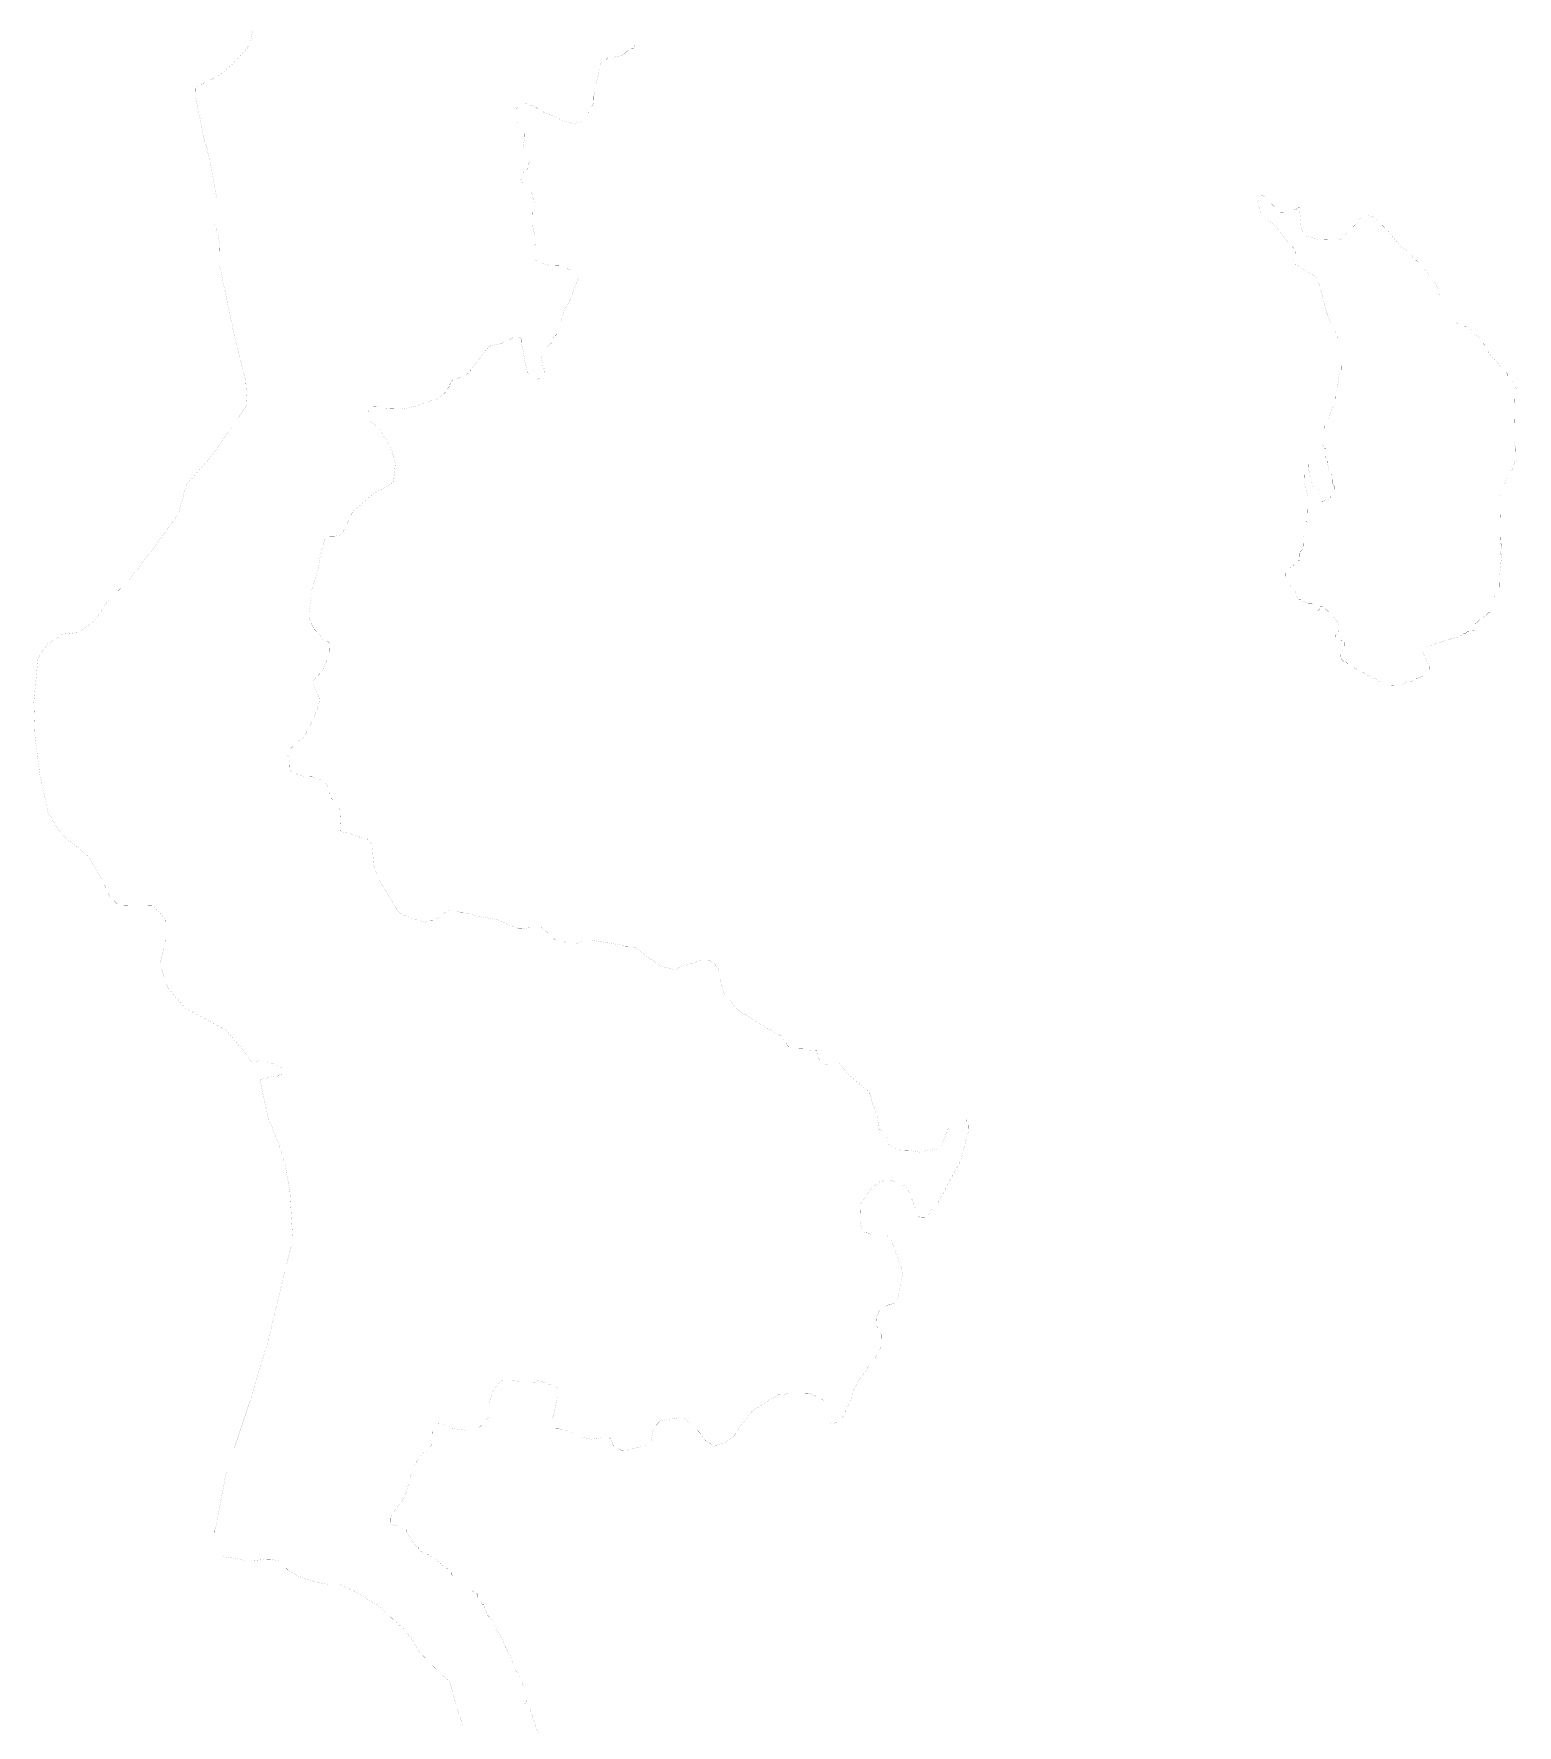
# Model space of a CAD drawing. Header units: metres. Extents: x 264643 to 276801, y 2090546 to 2143845.
# Drawn here: x 266269 to 269634, y 2124870 to 2128706 of the extents above; entities that cross this region are included whole.
import ezdxf

# ---------------------------------------------------------------- set-up
doc = ezdxf.new("R2010")
doc.units = ezdxf.units.M
doc.layers.add('HAZARDS LINE', color=1, linetype='Continuous')

msp = doc.modelspace()

# ---------------------------------------------------------------- linework, layer by layer
at = {"layer": 'HAZARDS LINE', "lineweight": 18, "const_width": 0.134}
for points in [[(267242.3, 2124869.9), (267227, 2124913.9), (267215.7, 2124957.9), (267211.9, 2124969.9), (267192.2, 2124986.1), (267172.6, 2125006.3), (267145.2, 2125034.6), (267114, 2125082.8), (267082.6, 2125111.2), (267066.9, 2125127.3), (267047.2, 2125143.6), (266999.9, 2125172.1), (266964.3, 2125188.6), (266936.4, 2125189), (266916.5, 2125193.3), (266884.8, 2125201.7), (266865, 2125209.9), (266845.3, 2125222.2), (266837.4, 2125230.3), (266833.6, 2125238.3), (266829.6, 2125238.3), (266825.7, 2125242.4), (266805.8, 2125246.7), (266797.9, 2125246.8), (266766, 2125243.3), (266746, 2125243.5), (266730.2, 2125247.8), (266698.4, 2125252.2), (266694.4, 2125252.3), (266678.7, 2125268.4), (266679.4, 2125312.2), (266687.9, 2125351.9), (266705.2, 2125443.3), (266759.3, 2125605.8), (266801.2, 2125744.5), (266835.1, 2125887.4), (266856.2, 2125970.7), (266849.8, 2126078.4), (266838.8, 2126142.2), (266823.6, 2126190.3), (266800.5, 2126246.4), (266789.3, 2126298.3), (266781.9, 2126334.2), (266797.9, 2126338), (266813.9, 2126341.7), (266817.9, 2126341.7), (266821.8, 2126341.6), (266825.9, 2126345.5), (266829.9, 2126345.5), (266830, 2126353.5), (266830, 2126357.4), (266830.1, 2126361.4), (266826.2, 2126365.5), (266822.2, 2126365.5), (266814.3, 2126369.6), (266798.4, 2126373.8), (266790.4, 2126373.9), (266782.5, 2126378), (266770.5, 2126374.2), (266762.6, 2126374.4), (266735.2, 2126410.6), (266703.9, 2126446.9), (266613, 2126496), (266573.9, 2126540.4), (266554.8, 2126596.4), (266567.5, 2126648), (266568.2, 2126695.8), (266540.8, 2126728.1), (266505, 2126728.6), (266461.2, 2126729.2), (266441.5, 2126749.4), (266422.2, 2126789.5), (266391.1, 2126841.8), (266332.1, 2126890.4), (266301, 2126938.7), (266282.3, 2127026.6), (266271.6, 2127110.3), (266268.8, 2127190), (266278.2, 2127289.5), (266298.6, 2127321), (266334.8, 2127344.4), (266370.7, 2127347.8), (266406.9, 2127375.2), (266439.4, 2127422.5), (266483.9, 2127465.7), (266565.1, 2127572), (266597.6, 2127619.3), (266614.5, 2127682.8), (266663.1, 2127737.8), (266715.9, 2127808.8), (266752.5, 2127864), (266749.3, 2127919.8), (266726.7, 2128007.7), (266689.5, 2128183.5), (266689.5, 2128187.5), (266690.2, 2128231.3), (266686.5, 2128251.3), (266682.7, 2128263.3), (266678.9, 2128275.3), (266679, 2128283.2), (266679.1, 2128287.2), (266679.2, 2128299.2), (266683.3, 2128303.1), (266683.4, 2128311), (266683.6, 2128323), (266683.7, 2128334.9), (266680, 2128350.9), (266672.7, 2128394.8), (266661.5, 2128446.8), (266653.9, 2128470.8), (266646.5, 2128510.7), (266635.3, 2128562.6), (266635.4, 2128570.6), (266635.5, 2128578.6), (266635.6, 2128582.6), (266639.6, 2128586.5), (266687.7, 2128609.7), (266728.1, 2128644.9), (266752.4, 2128672.4), (266756.5, 2128680.4), (266760.6, 2128688.3), (266764.9, 2128712.1)], [(267625, 2128711.5), (267624.9, 2128703.5), (267628.8, 2128699.5), (267628.7, 2128695.5), (267628.7, 2128691.5), (267632.7, 2128691.4), (267632.6, 2128687.5), (267632.5, 2128683.5), (267632.5, 2128679.5), (267628.5, 2128675.6), (267628.4, 2128671.6), (267624.4, 2128671.6), (267616.4, 2128667.8), (267612.4, 2128663.9), (267608.3, 2128659.9), (267600.3, 2128656.1), (267584.3, 2128652.3), (267580.3, 2128652.4), (267576.3, 2128652.4), (267572.4, 2128652.5), (267568.3, 2128648.6), (267560.2, 2128640.7), (267556.3, 2128640.8), (267552.2, 2128632.9), (267552.1, 2128624.9), (267543.6, 2128589.2), (267543.4, 2128577.2), (267539.2, 2128565.4), (267539, 2128549.4), (267530.8, 2128533.6), (267526.7, 2128525.7), (267522.7, 2128521.8), (267518.6, 2128513.9), (267510.5, 2128506), (267494.5, 2128502.3), (267490.5, 2128502.4), (267474.7, 2128506.6), (267427.2, 2128527.2), (267411.4, 2128535.4), (267407.5, 2128539.4), (267383.7, 2128547.7), (267379.7, 2128547.8), (267375.7, 2128547.8), (267371.7, 2128547.9), (267367.8, 2128548), (267367.7, 2128544), (267367.6, 2128540), (267363.6, 2128536.1), (267363.5, 2128528.1), (267363.4, 2128520.1), (267363.2, 2128508.2), (267367.1, 2128504.2), (267367.1, 2128500.2), (267371, 2128496.1), (267370.9, 2128492.2), (267374.9, 2128492.1), (267378.8, 2128488.1), (267382.8, 2128484), (267382.7, 2128480), (267382.6, 2128476.1), (267382.6, 2128472.1), (267378.2, 2128448.2), (267382.1, 2128440.2), (267386, 2128436.2), (267389.9, 2128428.2), (267393.8, 2128424.1), (267393.7, 2128416.2), (267389.6, 2128408.2), (267389.6, 2128404.3), (267389.5, 2128400.3), (267385.5, 2128396.4), (267381.4, 2128392.4), (267373.4, 2128388.6), (267373.3, 2128384.6), (267373.3, 2128380.6), (267373.2, 2128376.6), (267377.1, 2128368.6), (267384.9, 2128360.5), (267392.8, 2128352.4), (267396.7, 2128348.4), (267400.5, 2128336.4), (267404.3, 2128320.4), (267404.2, 2128316.4), (267404.1, 2128308.5), (267404, 2128304.5), (267400, 2128300.6), (267399.9, 2128292.6), (267399.8, 2128288.6), (267399.7, 2128284.6), (267399.6, 2128272.7), (267403.3, 2128256.7), (267407.1, 2128244.7), (267407, 2128236.7), (267406.9, 2128228.8), (267402.8, 2128220.9), (267402.7, 2128216.9), (267402.7, 2128212.9), (267402.6, 2128208.9), (267402.6, 2128204.9), (267402.5, 2128201), (267406.4, 2128196.9), (267406.4, 2128192.9), (267422.2, 2128184.7), (267438, 2128180.5), (267458, 2128180.2), (267465.9, 2128180.1), (267481.7, 2128171.9), (267493.6, 2128167.8), (267501.6, 2128167.7), (267505.5, 2128167.6), (267505.5, 2128163.6), (267505.4, 2128159.6), (267505.4, 2128155.7), (267501.2, 2128143.8), (267493, 2128124), (267484.7, 2128100.2), (267472.4, 2128080.5), (267468.2, 2128064.6), (267464, 2128052.7), (267463.8, 2128032.8), (267459.7, 2128024.9), (267455.7, 2128025), (267451.6, 2128021), (267447.6, 2128017.1), (267447.5, 2128013.1), (267443.4, 2128005.2), (267439.4, 2128001.3), (267427.3, 2127993.5), (267427.3, 2127989.5), (267423.3, 2127989.6), (267423.2, 2127985.6), (267419.3, 2127985.7), (267419.2, 2127981.7), (267419.2, 2127977.7), (267422.8, 2127953.7), (267426.6, 2127945.7), (267426.5, 2127937.8), (267422.5, 2127933.8), (267422.4, 2127929.9), (267418.4, 2127925.9), (267410.4, 2127922.1), (267406.3, 2127918.1), (267402.4, 2127918.2), (267398.4, 2127922.2), (267394.5, 2127926.3), (267390.6, 2127934.3), (267386.8, 2127942.3), (267383.1, 2127962.3), (267379.4, 2127982.3), (267375.7, 2128002.2), (267375.8, 2128010.2), (267375.9, 2128014.2), (267368, 2128018.3), (267364, 2128018.3), (267360, 2128018.4), (267352, 2128014.5), (267327.9, 2128002.9), (267308, 2127999.2), (267300, 2127995.4), (267283.7, 2127975.7), (267263.4, 2127948.1), (267259.4, 2127944.2), (267259.3, 2127940.2), (267255.3, 2127936.3), (267231.2, 2127924.7), (267219.2, 2127920.9), (267215.2, 2127917), (267215.1, 2127913), (267211.1, 2127909.1), (267211, 2127905.1), (267207, 2127901.1), (267202.9, 2127893.2), (267198.9, 2127889.3), (267182.8, 2127877.6), (267158.8, 2127870), (267126.7, 2127858.5), (267102.8, 2127854.9), (267074.9, 2127855.3), (267070.9, 2127855.3), (267063, 2127859.4), (267055.1, 2127859.6), (267043.1, 2127859.7), (267035.2, 2127859.9), (267031.2, 2127859.9), (267031.1, 2127855.9), (267027, 2127848), (267026.9, 2127836.1), (267026.8, 2127832.1), (267026.7, 2127828.1), (267030.7, 2127828.1), (267046.5, 2127815.9), (267054.3, 2127807.8), (267066, 2127787.7), (267077.7, 2127771.6), (267089, 2127731.6), (267084.4, 2127687.9), (267036.2, 2127660.7), (266991.9, 2127621.5), (266967.2, 2127570.1), (266951.2, 2127566.4), (266943.3, 2127566.5), (266935.3, 2127566.6), (266931.3, 2127562.7), (266927.2, 2127554.8), (266923, 2127538.9), (266918.7, 2127523), (266914.4, 2127495.2), (266901.8, 2127451.6), (266897.6, 2127439.7), (266897.4, 2127427.8), (266892.9, 2127392), (266892.8, 2127384), (266896.6, 2127372), (266904.4, 2127356), (266916.1, 2127343.9), (266923.9, 2127331.8), (266927.9, 2127331.7), (266935.8, 2127327.6), (266939.7, 2127323.6), (266939.6, 2127315.6), (266939.5, 2127307.7), (266939.4, 2127303.7), (266939.3, 2127295.7), (266935.2, 2127287.8), (266931.1, 2127279.9), (266922.9, 2127260.1), (266910.7, 2127248.4), (266902.6, 2127236.5), (266902.6, 2127232.5), (266918, 2127196.5), (266913.7, 2127180.6), (266905.4, 2127156.8), (266893.1, 2127133.1), (266880.8, 2127109.4), (266868.8, 2127101.6), (266860.7, 2127093.8), (266860.6, 2127089.8), (266856.7, 2127089.8), (266848.6, 2127082), (266844.5, 2127074.1), (266844.4, 2127070.1), (266848.2, 2127058.1), (266848.1, 2127050.1), (266848, 2127042.2), (266851.9, 2127034.2), (266855.8, 2127030.1), (266859.8, 2127030.1), (266867.7, 2127026), (266883.5, 2127021.7), (266891.5, 2127021.6), (266899.5, 2127021.5), (266911.4, 2127017.4), (266923.2, 2127013.2), (266931.1, 2127005.1), (266938.9, 2126993.1), (266938.8, 2126985.1), (266942.6, 2126977.1), (266942.6, 2126973.1), (266946.5, 2126969.1), (266950.5, 2126969), (266958.4, 2126968.9), (266962.3, 2126964.8), (266962.3, 2126960.9), (266965.3, 2126897.1), (266997.1, 2126888.7), (267016.9, 2126880.4), (267024.8, 2126880.3), (267028.7, 2126876.2), (267032.7, 2126872.2), (267036.5, 2126864.2), (267039.9, 2126820.3), (267047.5, 2126796.3), (267051.4, 2126788.3), (267063, 2126768.2), (267082.4, 2126736.1), (267090.2, 2126724), (267094.1, 2126716), (267105.9, 2126707.9), (267117.8, 2126703.7), (267125.7, 2126699.6), (267157.4, 2126691.2), (267169.4, 2126695), (267173.4, 2126694.9), (267181.4, 2126698.8), (267189.5, 2126702.6), (267197.5, 2126706.5), (267197.5, 2126710.5), (267209.6, 2126718.3), (267213.6, 2126718.2), (267217.6, 2126718.2), (267225.5, 2126718.1), (267233.4, 2126714), (267241.4, 2126713.8), (267273.1, 2126705.4), (267320.8, 2126696.7), (267348.5, 2126684.4), (267368.3, 2126676.1), (267376.2, 2126676), (267400.2, 2126679.7), (267412.1, 2126679.5), (267416.1, 2126679.4), (267420.1, 2126679.4), (267427.9, 2126671.3), (267435.8, 2126667.2), (267443.7, 2126659.1), (267451.5, 2126651), (267459.5, 2126650.9), (267471.4, 2126646.8), (267479.3, 2126642.7), (267487.2, 2126642.5), (267491.2, 2126642.5), (267499.2, 2126642.4), (267511.2, 2126646.2), (267519.2, 2126650), (267523.2, 2126650), (267535.1, 2126649.8), (267590.7, 2126641), (267610.6, 2126636.8), (267622.5, 2126636.6), (267634.4, 2126632.4), (267662, 2126612.1), (267689.6, 2126591.8), (267721.3, 2126583.4), (267725.3, 2126583.3), (267737.3, 2126591.1), (267753.3, 2126594.8), (267785.4, 2126606.3), (267797.3, 2126606.1), (267805.2, 2126602), (267813.1, 2126597.9), (267817, 2126589.9), (267820.9, 2126585.9), (267824.8, 2126577.9), (267824.6, 2126565.9), (267832.1, 2126537.9), (267835.9, 2126525.9), (267847.7, 2126513.8), (267863.3, 2126493.7), (267914.6, 2126461.1), (267950.2, 2126440.6), (267958.1, 2126436.5), (267966, 2126432.4), (267969.8, 2126424.4), (267973.8, 2126420.4), (267977.6, 2126412.3), (267981.6, 2126408.3), (267985.5, 2126404.3), (267989.5, 2126404.2), (268005.4, 2126404), (268013.3, 2126403.9), (268021.3, 2126403.7), (268033.2, 2126399.6), (268041.2, 2126399.5), (268045.1, 2126399.4), (268045.1, 2126395.4), (268048.9, 2126383.4), (268052.7, 2126375.4), (268060.6, 2126367.3), (268064.6, 2126367.3), (268072.6, 2126371.1), (268080.6, 2126371), (268084.5, 2126371), (268092.5, 2126370.8), (268096.5, 2126370.8), (268116, 2126346.6), (268143.6, 2126322.3), (268163.2, 2126306.1), (268167.1, 2126298.1), (268170.8, 2126282.1), (268182.3, 2126250), (268185.9, 2126222.1), (268193.8, 2126218), (268201.6, 2126209.9), (268205.5, 2126201.9), (268205.4, 2126194), (268209.3, 2126185.9), (268213.2, 2126181.9), (268221.1, 2126177.8), (268236.9, 2126173.6), (268256.9, 2126173.3), (268280.7, 2126169), (268292.7, 2126172.8), (268316.6, 2126176.4), (268324.6, 2126180.3), (268328.7, 2126184.2), (268328.7, 2126188.2), (268337, 2126208), (268341.2, 2126219.8), (268345.3, 2126227.8), (268353.4, 2126243.6), (268385.3, 2126243.1), (268385.2, 2126239.1), (268389.1, 2126231.1), (268389, 2126223.1), (268388.9, 2126215.2), (268384.7, 2126203.3), (268376.2, 2126167.6), (268372, 2126151.7), (268318.8, 2126052.9), (268314.8, 2126049), (268306.7, 2126041.1), (268298.5, 2126029.3), (268290.5, 2126021.5), (268286.5, 2126021.5), (268278.5, 2126021.6), (268274.6, 2126025.7), (268270.7, 2126029.7), (268270.8, 2126037.7), (268266.9, 2126045.7), (268263.1, 2126057.7), (268259.3, 2126065.7), (268255.4, 2126073.7), (268255.5, 2126077.7), (268247.7, 2126089.8), (268243.7, 2126093.8), (268235.8, 2126097.9), (268231.9, 2126102), (268224, 2126102.1), (268212.1, 2126106.2), (268208.1, 2126106.3), (268200.1, 2126106.4), (268192.1, 2126102.6), (268188.1, 2126102.6), (268184.1, 2126098.7), (268172, 2126090.9), (268159.9, 2126075.1), (268143.6, 2126051.5), (268143.5, 2126043.5), (268143.3, 2126035.6), (268143, 2126011.7), (268146.7, 2125995.7), (268150.7, 2125991.6), (268154.6, 2125987.6), (268158.6, 2125987.5), (268166.5, 2125983.4), (268174.5, 2125987.3), (268178.5, 2125987.3), (268186.4, 2125987.1), (268194.4, 2125987), (268198.4, 2125987), (268202.4, 2125986.9), (268206.2, 2125978.9), (268214.1, 2125970.8), (268221.7, 2125946.8), (268233.2, 2125918.8), (268240.8, 2125894.7), (268232.3, 2125855), (268228, 2125835.2), (268224, 2125831.3), (268219.9, 2125827.3), (268211.9, 2125823.5), (268207.9, 2125823.5), (268199.9, 2125819.7), (268191.9, 2125815.8), (268187.9, 2125811.9), (268183.8, 2125804), (268179.6, 2125792.1), (268179.5, 2125784.1), (268179.4, 2125776.2), (268183.3, 2125772.1), (268187.2, 2125764.1), (268191, 2125756.1), (268190.9, 2125748.1), (268190.7, 2125736.2), (268190.6, 2125728.2), (268182.4, 2125712.4), (268178.3, 2125704.5), (268174.2, 2125696.6), (268170.2, 2125692.7), (268162.1, 2125684.8), (268158, 2125676.9), (268141.7, 2125653.3), (268129.5, 2125633.5), (268121.1, 2125605.8), (268100.6, 2125562.3), (268092.6, 2125558.4), (268084.5, 2125554.5), (268076.6, 2125554.6), (268072.7, 2125558.7), (268068.7, 2125562.7), (268068.8, 2125566.7), (268069.1, 2125586.6), (268065.2, 2125594.6), (268065.3, 2125602.6), (268061.4, 2125606.6), (268053.5, 2125610.7), (268045.6, 2125614.8), (268037.7, 2125618.9), (268025.8, 2125623.1), (268005.9, 2125623.4), (267982, 2125623.7), (267970, 2125619.9), (267958.1, 2125620.1), (267913.9, 2125592.9), (267897.8, 2125581.2), (267881.6, 2125561.5), (267869.4, 2125545.7), (267861.3, 2125533.9), (267857.2, 2125526), (267837, 2125510.4), (267821, 2125506.6), (267813, 2125502.7), (267805.1, 2125506.8), (267801.2, 2125510.9), (267793.3, 2125515), (267785.4, 2125523.1), (267781.6, 2125531.1), (267758, 2125555.3), (267742.3, 2125567.5), (267734.3, 2125567.6), (267710.4, 2125564), (267690.4, 2125560.3), (267686.4, 2125556.4), (267678.3, 2125548.5), (267674.3, 2125544.6), (267669.9, 2125516.8), (267669.8, 2125512.8), (267665.8, 2125508.9), (267657.8, 2125505), (267613.8, 2125493.7), (267601.8, 2125493.9), (267593.9, 2125498), (267590, 2125498), (267582.1, 2125506.1), (267578.3, 2125518.1), (267574.4, 2125522.2), (267570.4, 2125522.2), (267566.4, 2125522.3), (267558.5, 2125522.4), (267534.5, 2125518.8), (267510.7, 2125523.1), (267498.7, 2125523.3), (267490.9, 2125531.3), (267487, 2125535.4), (267483, 2125535.4), (267475.1, 2125539.5), (267467.1, 2125539.7), (267459.2, 2125543.8), (267447.3, 2125543.9), (267447.4, 2125551.9), (267443.5, 2125555.9), (267443.5, 2125559.9), (267447.7, 2125571.8), (267456.3, 2125615.5), (267456.5, 2125631.4), (267456.6, 2125635.4), (267452.7, 2125639.4), (267448.7, 2125639.5), (267436.8, 2125643.7), (267413, 2125652), (267405, 2125648.1), (267401, 2125648.2), (267397, 2125648.2), (267389.1, 2125648.3), (267385.1, 2125648.4), (267381.1, 2125648.4), (267369.2, 2125648.6), (267353.3, 2125652.8), (267349.3, 2125652.9), (267341.4, 2125653), (267333.4, 2125653.1), (267321.3, 2125645.3), (267317.2, 2125637.4), (267309.1, 2125625.6), (267300.7, 2125597.8), (267300.3, 2125570), (267292.2, 2125558.1), (267276, 2125542.5), (267268, 2125538.6), (267248.1, 2125538.9), (267216.3, 2125543.3), (267212.4, 2125547.4), (267200.5, 2125551.5), (267196.6, 2125555.6), (267188.6, 2125555.7), (267180.6, 2125551.8), (267176.6, 2125547.9), (267176.5, 2125543.9), (267172.4, 2125536), (267172, 2125508.1), (267167.9, 2125500.2), (267159.8, 2125492.4), (267143.7, 2125480.7), (267135.5, 2125464.9), (267131.5, 2125460.9), (267131.4, 2125453), (267127.3, 2125445.1), (267119, 2125421.3), (267118.9, 2125417.3), (267114.7, 2125401.4), (267110.5, 2125389.6), (267102.4, 2125377.7), (267078, 2125342.2), (267077.9, 2125338.3), (267077.9, 2125334.3), (267077.8, 2125330.3), (267077.8, 2125326.3), (267093.6, 2125322.1), (267101.6, 2125322), (267105.6, 2125321.9), (267105.5, 2125317.9), (267109.5, 2125317.9), (267109.4, 2125313.9), (267113.4, 2125313.8), (267113.4, 2125309.9), (267136.7, 2125273.7), (267140.7, 2125273.6), (267140.6, 2125269.6), (267144.6, 2125265.6), (267152.5, 2125261.5), (267156.5, 2125261.4), (267160.4, 2125257.4), (267164.4, 2125257.3), (267168.3, 2125253.3), (267176.2, 2125249.2), (267199.8, 2125228.9), (267203.8, 2125228.9), (267203.7, 2125224.9), (267207.7, 2125224.8), (267207.6, 2125220.9), (267211.5, 2125216.8), (267215.5, 2125216.8), (267215.5, 2125212.8), (267219.4, 2125208.7), (267223.4, 2125208.7), (267223.3, 2125204.7), (267227.3, 2125204.6), (267231.2, 2125200.6), (267231.2, 2125196.6), (267235.1, 2125196.6), (267239.1, 2125196.5), (267239.1, 2125192.5), (267243, 2125192.5), (267247, 2125188.4), (267250.9, 2125184.4), (267254.9, 2125184.3), (267266.6, 2125172.2), (267270.6, 2125172.2), (267274.5, 2125168.1), (267274.5, 2125164.1), (267274.4, 2125160.1), (267278.4, 2125160.1), (267278.4, 2125156.1), (267282.3, 2125152.1), (267286.1, 2125144), (267290.1, 2125144), (267290.1, 2125140), (267293.9, 2125132), (267297.7, 2125120), (267301.7, 2125115.9), (267305.6, 2125111.9), (267313.3, 2125095.9), (267317.2, 2125091.8), (267317.2, 2125087.8), (267336.6, 2125055.7), (267336.6, 2125051.7), (267340.4, 2125043.7), (267352.1, 2125023.6), (267355.9, 2125011.6), (267355.8, 2125007.6), (267359.7, 2124999.6), (267363.5, 2124991.6), (267371.3, 2124979.5), (267375.3, 2124975.5), (267375.2, 2124971.5), (267379, 2124959.5), (267378.9, 2124955.5), (267382.9, 2124955.5), (267382.8, 2124947.5), (267382.8, 2124943.5), (267382.7, 2124939.5), (267386.6, 2124935.5), (267386.6, 2124931.5), (267386.5, 2124927.5), (267386.4, 2124923.5), (267382.5, 2124923.6), (267382.4, 2124919.6), (267386.3, 2124915.6), (267386.3, 2124911.6), (267390.3, 2124911.5), (267394.2, 2124907.5), (267401.8, 2124883.5), (267413.3, 2124851.5)]]:
    msp.add_lwpolyline(points, dxfattribs=at)
msp.add_lwpolyline([(269053.1, 2128340.1), (269049.1, 2128340.2), (269049, 2128336.2), (269049, 2128332.2), (269044.9, 2128324.3), (269044.8, 2128320.3), (269044.8, 2128316.3), (269048.7, 2128312.3), (269052.4, 2128296.3), (269056.3, 2128292.3), (269060.3, 2128292.2), (269068.2, 2128284.1), (269087.8, 2128267.9), (269115.2, 2128231.7), (269127, 2128219.6), (269130.8, 2128211.5), (269130.8, 2128207.6), (269126.7, 2128199.7), (269126.6, 2128195.7), (269126.6, 2128191.7), (269130.4, 2128183.7), (269134.3, 2128179.6), (269169.9, 2128159.2), (269177.8, 2128155.1), (269181.6, 2128147.1), (269185.5, 2128135.1), (269196.8, 2128091.1), (269200.5, 2128075.1), (269204.4, 2128067.1), (269212, 2128047.1), (269216, 2128047), (269215.9, 2128039), (269223.7, 2128027), (269223.6, 2128023), (269227.5, 2128015), (269227.4, 2128011), (269231.3, 2128003), (269231.2, 2127999), (269235.1, 2127991), (269235.1, 2127987), (269234.7, 2127963.1), (269234.6, 2127959.1), (269234.5, 2127951.2), (269234.5, 2127947.2), (269234.4, 2127943.2), (269230.4, 2127939.3), (269230.3, 2127935.3), (269225.9, 2127903.5), (269225.8, 2127899.5), (269225.8, 2127895.5), (269225.7, 2127891.5), (269225.6, 2127887.6), (269221.6, 2127883.6), (269221.5, 2127875.7), (269221.4, 2127871.7), (269221.4, 2127867.7), (269217.4, 2127867.8), (269217.3, 2127863.8), (269204.9, 2127832.1), (269200.9, 2127832.2), (269200.9, 2127828.2), (269200.8, 2127820.2), (269196.7, 2127816.3), (269196.7, 2127812.3), (269192.6, 2127804.4), (269192.5, 2127800.4), (269192.4, 2127796.5), (269192.3, 2127784.5), (269192.2, 2127780.5), (269192.2, 2127776.5), (269196, 2127764.5), (269199.9, 2127764.5), (269199.9, 2127760.5), (269199.8, 2127756.5), (269199.8, 2127752.5), (269199.7, 2127744.6), (269203.6, 2127740.5), (269203.5, 2127736.5), (269203.5, 2127732.6), (269207.1, 2127712.6), (269211.1, 2127708.6), (269214.9, 2127700.5), (269214.9, 2127696.6), (269214.8, 2127692.6), (269214.8, 2127688.6), (269214.7, 2127684.6), (269218.6, 2127680.6), (269218.6, 2127676.6), (269218.5, 2127672.6), (269218.5, 2127668.6), (269214.5, 2127668.7), (269214.4, 2127664.7), (269214.4, 2127660.7), (269214.3, 2127656.7), (269210.3, 2127656.8), (269210.3, 2127652.8), (269206.3, 2127652.9), (269206.2, 2127648.9), (269202.2, 2127649), (269198.3, 2127649), (269194.2, 2127645.1), (269190.2, 2127645.1), (269190.3, 2127649.1), (269186.3, 2127649.2), (269186.4, 2127653.2), (269186.4, 2127657.1), (269182.5, 2127661.2), (269182.6, 2127665.2), (269182.6, 2127669.2), (269182.7, 2127673.1), (269178.7, 2127673.2), (269174.7, 2127673.2), (269170.7, 2127673.3), (269170.8, 2127677.3), (269167, 2127689.3), (269167, 2127693.3), (269163.2, 2127705.3), (269163.3, 2127709.3), (269159.5, 2127721.3), (269159.6, 2127725.2), (269159.6, 2127729.2), (269155.6, 2127729.3), (269151.6, 2127729.3), (269151.6, 2127725.4), (269151.5, 2127721.4), (269151.4, 2127709.4), (269151.2, 2127697.5), (269151.1, 2127689.5), (269151, 2127685.5), (269158.6, 2127657.6), (269158.5, 2127653.6), (269158.4, 2127649.6), (269158.2, 2127629.7), (269158.1, 2127625.7), (269158, 2127617.7), (269157.9, 2127613.8), (269157.9, 2127609.8), (269157.8, 2127605.8), (269157.7, 2127601.8), (269153.8, 2127601.9), (269157.7, 2127597.8), (269157.6, 2127593.8), (269157.6, 2127589.9), (269157.5, 2127585.9), (269153.4, 2127578), (269153.4, 2127574), (269149.3, 2127570.1), (269149.3, 2127566.1), (269153.2, 2127562.1), (269153.1, 2127558.1), (269153.1, 2127554.1), (269153, 2127550.1), (269149, 2127550.2), (269149, 2127546.2), (269148.9, 2127542.2), (269148.9, 2127538.2), (269144.8, 2127534.3), (269140.8, 2127530.4), (269140.7, 2127526.4), (269140.7, 2127522.4), (269140.6, 2127518.4), (269140.5, 2127514.4), (269140.5, 2127510.5), (269136.5, 2127510.5), (269128.4, 2127502.7), (269124.4, 2127498.8), (269120.4, 2127498.8), (269120.3, 2127494.8), (269116.3, 2127490.9), (269112.3, 2127487), (269108.2, 2127483.1), (269108.2, 2127479.1), (269108.1, 2127475.1), (269108.1, 2127471.1), (269112, 2127467.1), (269115.9, 2127463), (269119.7, 2127451), (269131.5, 2127438.9), (269131.4, 2127434.9), (269135.3, 2127426.9), (269139.2, 2127422.9), (269143.2, 2127422.8), (269143.1, 2127418.8), (269147.1, 2127418.8), (269159, 2127414.6), (269174.9, 2127414.4), (269178.9, 2127414.3), (269178.8, 2127410.3), (269178.8, 2127406.4), (269178.7, 2127402.4), (269178.7, 2127398.4), (269178.6, 2127394.4), (269182.6, 2127398.3), (269186.7, 2127402.3), (269186.7, 2127406.2), (269190.7, 2127406.2), (269194.7, 2127406.1), (269198.6, 2127402.1), (269202.6, 2127398), (269206.5, 2127394), (269210.3, 2127386), (269218.2, 2127381.9), (269230, 2127365.8), (269233.9, 2127361.7), (269233.8, 2127357.8), (269229.8, 2127353.8), (269225.7, 2127345.9), (269221.6, 2127342), (269221.6, 2127338), (269225.6, 2127338), (269225.5, 2127334), (269229.5, 2127333.9), (269233.4, 2127329.9), (269237.4, 2127329.8), (269237.3, 2127325.9), (269241.3, 2127325.8), (269241.3, 2127321.8), (269241.2, 2127317.8), (269241.1, 2127313.8), (269241.1, 2127309.9), (269237, 2127305.9), (269237, 2127302), (269232.9, 2127298), (269232.9, 2127294.1), (269232.8, 2127290.1), (269236.8, 2127286), (269240.7, 2127282), (269244.7, 2127281.9), (269252.5, 2127273.9), (269260.4, 2127269.8), (269268.3, 2127265.7), (269276.2, 2127261.6), (269292, 2127253.4), (269303.8, 2127245.2), (269319.7, 2127241), (269319.7, 2127237), (269327.6, 2127232.9), (269331.5, 2127232.9), (269331.5, 2127228.9), (269335.5, 2127228.8), (269343.4, 2127228.7), (269347.4, 2127228.7), (269355.4, 2127228.5), (269359.3, 2127228.5), (269363.3, 2127228.4), (269367.3, 2127228.4), (269371.3, 2127228.3), (269383.4, 2127236.1), (269391.3, 2127236), (269399.3, 2127239.8), (269403.4, 2127243.8), (269407.4, 2127243.7), (269415.4, 2127247.6), (269419.4, 2127247.5), (269423.4, 2127251.4), (269427.4, 2127251.4), (269427.4, 2127255.4), (269431.4, 2127255.3), (269431.5, 2127259.3), (269435.5, 2127259.2), (269435.5, 2127263.2), (269435.6, 2127267.2), (269435.6, 2127271.2), (269431.7, 2127275.2), (269420.2, 2127303.3), (269420.2, 2127307.2), (269420.3, 2127315.2), (269424.3, 2127315.2), (269428.3, 2127315.1), (269460.3, 2127326.6), (269472.3, 2127330.4), (269476.3, 2127330.3), (269484.3, 2127334.2), (269500.3, 2127337.9), (269512.4, 2127345.7), (269516.4, 2127345.7), (269520.4, 2127349.6), (269524.4, 2127349.5), (269524.4, 2127353.5), (269528.4, 2127353.5), (269532.4, 2127353.4), (269536.4, 2127353.3), (269536.4, 2127357.3), (269536.5, 2127361.3), (269536.6, 2127365.3), (269536.6, 2127369.3), (269540.6, 2127369.2), (269544.6, 2127373.1), (269548.7, 2127377.1), (269552.7, 2127381), (269560.7, 2127384.8), (269564.8, 2127388.8), (269568.8, 2127392.7), (269572.8, 2127392.6), (269572.9, 2127396.6), (269576.9, 2127400.5), (269580.9, 2127404.5), (269581, 2127408.4), (269581, 2127412.4), (269581.1, 2127416.4), (269581.2, 2127420.4), (269581.2, 2127424.4), (269581.3, 2127428.4), (269585.4, 2127436.3), (269589.4, 2127440.2), (269589.5, 2127444.2), (269593.5, 2127448.1), (269593.6, 2127452.1), (269593.6, 2127456), (269593.8, 2127468), (269593.9, 2127476), (269598.6, 2127523.7), (269594.7, 2127527.7), (269598.9, 2127543.6), (269598.9, 2127547.6), (269595, 2127551.6), (269595.1, 2127559.6), (269595.2, 2127563.6), (269595.3, 2127571.5), (269595.4, 2127575.5), (269595.4, 2127579.5), (269595.6, 2127587.4), (269595.8, 2127607.4), (269595.9, 2127611.3), (269596.1, 2127623.3), (269596.1, 2127627.3), (269596.2, 2127631.2), (269596.3, 2127639.2), (269592.4, 2127643.2), (269592.4, 2127647.2), (269596.5, 2127651.2), (269596.5, 2127655.1), (269596.6, 2127659.1), (269600.6, 2127663), (269600.7, 2127667), (269600.8, 2127671), (269604.7, 2127670.9), (269604.9, 2127682.9), (269609.1, 2127698.8), (269609.2, 2127702.7), (269613.2, 2127702.7), (269613.2, 2127706.7), (269617.3, 2127710.6), (269621.3, 2127714.5), (269629.6, 2127738.3), (269633.6, 2127738.2), (269629.7, 2127742.3), (269629.8, 2127750.2), (269629.8, 2127754.2), (269630, 2127766.2), (269626.3, 2127782.1), (269626.4, 2127794.1), (269626.5, 2127798.1), (269626.6, 2127806), (269627.1, 2127841.9), (269627.2, 2127845.9), (269627.3, 2127853.8), (269627.4, 2127857.8), (269627.4, 2127861.8), (269627.6, 2127869.7), (269627.7, 2127877.7), (269631.8, 2127885.6), (269631.8, 2127889.6), (269631.9, 2127893.6), (269631.9, 2127897.6), (269632, 2127901.5), (269628.1, 2127905.6), (269628.1, 2127909.6), (269624.2, 2127913.6), (269624.3, 2127917.6), (269616.4, 2127925.7), (269612.5, 2127929.7), (269612.6, 2127933.7), (269608.6, 2127937.7), (269604.7, 2127937.8), (269604.7, 2127941.8), (269600.8, 2127945.8), (269600.8, 2127949.8), (269596.9, 2127949.8), (269569.5, 2127982.1), (269565.6, 2127990.1), (269561.7, 2127994.2), (269561.7, 2127998.1), (269550, 2128010.3), (269550, 2128014.2), (269534.3, 2128026.4), (269534.3, 2128030.4), (269530.4, 2128030.5), (269530.4, 2128034.4), (269526.4, 2128034.5), (269518.6, 2128042.6), (269514.6, 2128042.6), (269514.7, 2128046.6), (269510.7, 2128046.7), (269506.7, 2128046.7), (269502.7, 2128046.8), (269494.8, 2128050.9), (269490.9, 2128054.9), (269486.9, 2128055), (269482.9, 2128055.1), (269483, 2128059), (269475.1, 2128067.1), (269471.2, 2128071.2), (269471.3, 2128075.1), (269471.3, 2128079.1), (269467.4, 2128079.2), (269463.4, 2128083.2), (269459.4, 2128083.3), (269459.5, 2128087.3), (269455.6, 2128091.3), (269455.7, 2128099.3), (269455.8, 2128103.2), (269455.8, 2128107.2), (269455.9, 2128111.2), (269455.9, 2128115.2), (269459.9, 2128115.1), (269460, 2128119.1), (269460, 2128123.1), (269460.1, 2128127.1), (269456.1, 2128127.1), (269444.4, 2128143.2), (269440.5, 2128151.3), (269436.6, 2128155.3), (269432.7, 2128159.3), (269421, 2128175.4), (269417.1, 2128179.5), (269417.1, 2128183.5), (269413.1, 2128183.5), (269413.2, 2128187.5), (269409.2, 2128187.6), (269405.3, 2128191.6), (269401.3, 2128191.7), (269393.5, 2128203.7), (269389.6, 2128207.8), (269385.7, 2128211.8), (269369.9, 2128224), (269338.6, 2128260.3), (269315.1, 2128284.5), (269303.2, 2128292.7), (269295.3, 2128292.8), (269291.3, 2128296.8), (269283.4, 2128296.9), (269283.3, 2128292.9), (269279.3, 2128289), (269271.2, 2128277.2), (269246.9, 2128253.7), (269238.8, 2128241.8), (269226.8, 2128238), (269183, 2128238.7), (269155.2, 2128247), (269151.3, 2128247.1), (269147.4, 2128255.1), (269143.6, 2128267.1), (269140.2, 2128307), (269140.2, 2128311), (269136.3, 2128311), (269132.2, 2128307.1), (269128.2, 2128307.2), (269128.2, 2128303.2), (269124.1, 2128299.3), (269116.2, 2128299.4), (269096.3, 2128299.7), (269061, 2128336)], close=True, dxfattribs=at)

doc.saveas('drawing.dxf')
